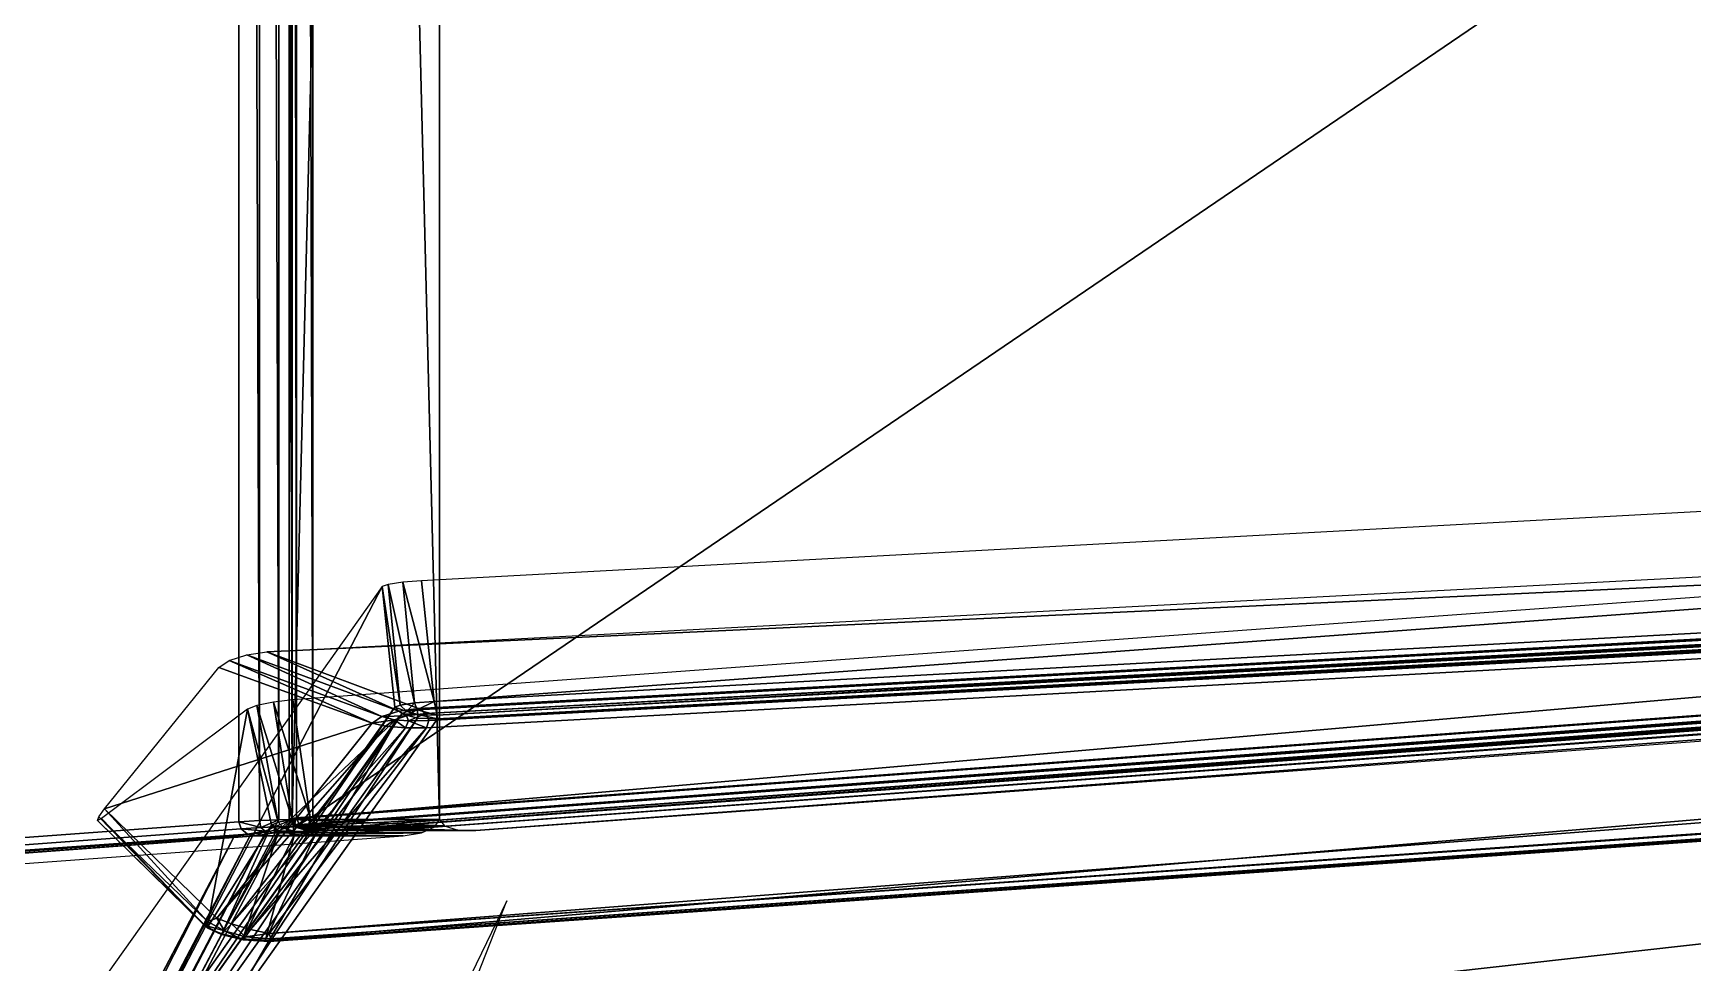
# Model space of a CAD drawing. Extents: x -683 to 86, y -225 to -3.
# Drawn here: x -293.07 to -268.92, y -202.1 to -188.57 of the extents above; entities that cross this region are included whole.
import ezdxf

# ---------------------------------------------------------------- set-up
doc = ezdxf.new("R2010")
doc.units = 0
doc.header["$MEASUREMENT"] = 0
doc.layers.get('0').update_dxf_attribs({"linetype": 'CONTINUOUS'})

msp = doc.modelspace()

# ---------------------------------------------------------------- linework, layer by layer
for points in [[(-56.735, -19.311, -12.591), (-325.08, -17.108, -7.264), (-325.08, -211.232, -7.264)], [(-56.735, -19.311, -12.591), (-325.08, -211.232, -7.264), (-56.735, -209.029, -12.591)], [(-289.782, -200.033, 128.72), (-289.781, -114.373, 128.717), (-290.08, -114.373, 128.705)], [(-289.782, -200.033, 128.72), (-290.08, -114.373, 128.705), (-290.08, -200.051, 128.705)], [(-289.497, -200.02, 128.684), (-289.781, -114.373, 128.717), (-289.782, -200.033, 128.72)], [(-289.497, -200.02, 128.684), (-289.495, -114.373, 128.684), (-289.781, -114.373, 128.717)], [(-289.304, -200.016, 128.608), (-289.495, -114.373, 128.684), (-289.497, -200.02, 128.684)], [(-289.304, -200.016, 128.608), (-289.304, -114.373, 128.608), (-289.495, -114.373, 128.684)], [(-289.239, -199.993, 128.798), (-289.341, -114.373, 128.705), (-289.349, -200.009, 128.705)], [(-289.349, -200.009, 128.705), (-289.341, -114.373, 128.705), (-289.304, -114.373, 128.608)], [(-289.349, -200.009, 128.705), (-289.304, -114.373, 128.608), (-289.304, -200.016, 128.608)], [(-289.239, -199.993, 128.798), (-289.241, -114.373, 128.797), (-289.341, -114.373, 128.705)], [(-289.304, -114.373, 128.608), (-289.304, -200.016, 128.608), (-287.159, -200.016, 127.04)], [(-289.304, -114.373, 128.608), (-287.159, -200.016, 127.04), (-287.159, -114.373, 127.04)], [(-289.304, -200.016, 128.608), (-289.304, -114.373, 128.608), (-287.159, -114.373, 127.04)], [(-289.304, -200.016, 128.608), (-287.159, -114.373, 127.04), (-287.159, -200.016, 127.04)], [(-289.004, -199.973, 128.859), (-289.004, -114.373, 128.859), (-289.241, -114.373, 128.797)], [(-289.004, -199.973, 128.859), (-289.241, -114.373, 128.797), (-289.239, -199.993, 128.798)], [(-289.042, -199.99, 128.793), (-163.515, -189.085, 146.245), (-289.294, -198.275, 128.207)], [(-289.042, -199.99, 128.793), (-163.262, -190.8, 146.83), (-163.515, -189.085, 146.245)], [(-163.262, -190.8, 146.83), (-289.042, -199.99, 128.793), (-289.06, -200.097, 128.79)], [(-163.262, -190.8, 146.83), (-289.06, -200.097, 128.79), (-163.196, -190.902, 146.842)], [(-163.244, -190.784, 146.894), (-289.004, -199.973, 128.859), (-288.975, -200.075, 128.835)], [(-163.244, -190.784, 146.894), (-288.975, -200.075, 128.835), (-163.209, -190.886, 146.871)], [(-165.48, -191.802, 140.673), (-289.674, -197.577, 124.895), (-164.543, -191.017, 142.146)], [(-163.196, -190.902, 146.842), (-289.06, -200.097, 128.79), (-289.036, -200.192, 128.744)], [(-163.196, -190.902, 146.842), (-289.036, -200.192, 128.744), (-163.039, -190.989, 146.814)], [(-163.039, -190.989, 146.814), (-289.036, -200.192, 128.744), (-288.975, -200.254, 128.664)], [(-163.209, -190.886, 146.871), (-288.975, -200.075, 128.835), (-288.892, -200.152, 128.771)], [(-163.039, -190.989, 146.814), (-288.975, -200.254, 128.664), (-162.835, -191.038, 146.753)], [(-163.209, -190.886, 146.871), (-288.892, -200.152, 128.771), (-163.118, -190.962, 146.808)], [(-163.118, -190.962, 146.808), (-288.892, -200.152, 128.771), (-288.776, -200.18, 128.683)], [(-163.118, -190.962, 146.808), (-288.776, -200.18, 128.683), (-162.996, -190.99, 146.721)], [(-162.996, -190.99, 146.721), (-288.776, -200.18, 128.683), (-286.63, -200.18, 127.116)], [(-162.996, -190.99, 146.721), (-286.63, -200.18, 127.116), (-160.851, -190.99, 145.154)], [(-287.239, -198.299, 123.344), (-195.351, -191.556, 135.81), (-287.423, -196.541, 122.883)], [(-287.239, -198.299, 123.344), (-195.167, -193.314, 136.271), (-195.351, -191.556, 135.81)], [(-165.48, -191.802, 140.673), (-287.464, -198.403, 123.545), (-289.674, -197.577, 124.895)], [(-165.41, -191.872, 140.609), (-287.464, -198.403, 123.545), (-165.48, -191.802, 140.673)], [(-165.41, -191.872, 140.609), (-287.357, -198.474, 123.479), (-287.464, -198.403, 123.545)], [(-165.392, -191.965, 140.587), (-287.357, -198.474, 123.479), (-165.41, -191.872, 140.609)], [(-165.392, -191.965, 140.587), (-287.316, -198.578, 123.448), (-287.357, -198.474, 123.479)], [(-165.431, -192.062, 140.612), (-287.316, -198.578, 123.448), (-165.392, -191.965, 140.587)], [(-165.431, -192.062, 140.612), (-164.952, -192.96, 141.356), (-289.641, -201.677, 124.469)], [(-165.431, -192.062, 140.612), (-289.641, -201.677, 124.469), (-287.35, -198.684, 123.46)], [(-165.431, -192.062, 140.612), (-287.35, -198.684, 123.46), (-287.316, -198.578, 123.448)], [(-164.184, -192.99, 141.775), (-289.699, -201.786, 124.743), (-289.638, -201.793, 124.642)], [(-164.674, -193.008, 141.48), (-289.641, -201.677, 124.469), (-164.952, -192.96, 141.356)], [(-164.674, -193.008, 141.48), (-289.617, -201.753, 124.543), (-289.641, -201.677, 124.469)], [(-164.394, -193.019, 141.633), (-289.617, -201.753, 124.543), (-164.674, -193.008, 141.48)], [(-164.394, -193.019, 141.633), (-289.638, -201.793, 124.642), (-289.617, -201.753, 124.543)], [(-195.167, -193.314, 136.271), (-287.239, -198.299, 123.344), (-287.212, -198.405, 123.34)], [(-195.167, -193.314, 136.271), (-287.212, -198.405, 123.34), (-195.165, -193.421, 136.265)], [(-195.165, -193.421, 136.265), (-287.212, -198.405, 123.34), (-287.194, -198.498, 123.286)], [(-195.165, -193.421, 136.265), (-287.194, -198.498, 123.286), (-195.162, -193.515, 136.209)], [(-195.162, -193.515, 136.209), (-287.194, -198.498, 123.286), (-287.189, -198.553, 123.197)], [(-195.162, -193.515, 136.209), (-287.189, -198.553, 123.197), (-195.157, -193.57, 136.118)], [(-291.904, -204.155, 103.821), (-287.996, -196.625, 122.625), (-292.088, -202.397, 103.361)], [(-291.904, -204.155, 103.821), (-287.812, -198.383, 123.086), (-287.996, -196.625, 122.625)], [(-287.734, -198.351, 123.19), (-287.905, -196.594, 122.727), (-287.996, -196.625, 122.625)], [(-287.734, -198.351, 123.19), (-287.996, -196.625, 122.625), (-287.812, -198.383, 123.086)], [(-287.524, -198.32, 123.284), (-287.695, -196.563, 122.821), (-287.905, -196.594, 122.727)], [(-287.524, -198.32, 123.284), (-287.905, -196.594, 122.727), (-287.734, -198.351, 123.19)], [(-287.239, -198.299, 123.344), (-287.423, -196.541, 122.883), (-287.695, -196.563, 122.821)], [(-287.239, -198.299, 123.344), (-287.695, -196.563, 122.821), (-287.524, -198.32, 123.284)], [(-287.752, -198.441, 123.515), (-289.964, -197.618, 124.861), (-289.674, -197.577, 124.895)], [(-287.752, -198.441, 123.515), (-289.674, -197.577, 124.895), (-287.464, -198.403, 123.545)], [(-288.141, -198.617, 123.532), (-292.034, -199.86, 125.108), (-290.371, -197.804, 124.846)], [(-288.141, -198.617, 123.532), (-290.371, -197.804, 124.846), (-290.219, -197.701, 124.843)], [(-288.001, -198.52, 123.511), (-290.219, -197.701, 124.843), (-289.964, -197.618, 124.861)], [(-288.141, -198.617, 123.532), (-290.219, -197.701, 124.843), (-288.001, -198.52, 123.511)], [(-288.001, -198.52, 123.511), (-289.964, -197.618, 124.861), (-287.752, -198.441, 123.515)], [(-289.305, -200.019, 128.729), (-289.576, -198.308, 128.147), (-289.818, -198.359, 128.06)], [(-289.042, -199.99, 128.793), (-289.294, -198.275, 128.207), (-289.576, -198.308, 128.147)], [(-289.042, -199.99, 128.793), (-289.576, -198.308, 128.147), (-289.305, -200.019, 128.729)], [(-287.524, -198.32, 123.284), (-287.734, -198.351, 123.19), (-287.634, -198.443, 123.215)], [(-287.524, -198.32, 123.284), (-287.634, -198.443, 123.215), (-287.486, -198.421, 123.282)], [(-287.239, -198.299, 123.344), (-287.524, -198.32, 123.284), (-287.486, -198.421, 123.282)], [(-287.239, -198.299, 123.344), (-287.486, -198.421, 123.282), (-287.212, -198.405, 123.34)], [(-290.542, -201.593, 124.773), (-289.955, -198.413, 127.968), (-292.08, -200.003, 125.356)], [(-287.812, -198.383, 123.086), (-291.904, -204.155, 103.821), (-291.815, -204.252, 103.842)], [(-287.812, -198.383, 123.086), (-291.815, -204.252, 103.842), (-287.709, -198.478, 123.116)], [(-287.709, -198.478, 123.116), (-291.815, -204.252, 103.842), (-291.594, -204.325, 103.85)], [(-287.709, -198.478, 123.116), (-291.594, -204.325, 103.85), (-287.48, -198.54, 123.157)], [(-287.48, -198.54, 123.157), (-291.594, -204.325, 103.85), (-291.301, -204.352, 103.84)], [(-287.48, -198.54, 123.157), (-291.301, -204.352, 103.84), (-287.189, -198.553, 123.197)], [(-290.542, -201.593, 124.773), (-289.603, -200.098, 128.538), (-289.955, -198.413, 127.968)], [(-289.51, -200.058, 128.637), (-289.818, -198.359, 128.06), (-289.955, -198.413, 127.968)], [(-289.51, -200.058, 128.637), (-289.955, -198.413, 127.968), (-289.603, -200.098, 128.538)], [(-289.305, -200.019, 128.729), (-289.818, -198.359, 128.06), (-289.51, -200.058, 128.637)], [(-288.141, -198.617, 123.532), (-288.001, -198.52, 123.511), (-287.813, -198.565, 123.451)], [(-288.141, -198.617, 123.532), (-287.813, -198.565, 123.451), (-287.944, -198.66, 123.468)], [(-288.001, -198.52, 123.511), (-287.752, -198.441, 123.515), (-287.638, -198.51, 123.454)], [(-288.001, -198.52, 123.511), (-287.638, -198.51, 123.454), (-287.813, -198.565, 123.451)], [(-287.653, -198.685, 123.442), (-287.944, -198.66, 123.468), (-287.813, -198.565, 123.451)], [(-287.638, -198.51, 123.454), (-287.609, -198.582, 123.432), (-287.813, -198.565, 123.451)], [(-287.653, -198.685, 123.442), (-287.813, -198.565, 123.451), (-287.609, -198.582, 123.432)], [(-287.812, -198.383, 123.086), (-287.634, -198.443, 123.215), (-287.734, -198.351, 123.19)], [(-287.812, -198.383, 123.086), (-287.709, -198.478, 123.116), (-287.634, -198.443, 123.215)], [(-287.464, -198.403, 123.545), (-287.638, -198.51, 123.454), (-287.752, -198.441, 123.515)], [(-287.709, -198.478, 123.116), (-287.473, -198.487, 123.244), (-287.634, -198.443, 123.215)], [(-287.709, -198.478, 123.116), (-287.48, -198.54, 123.157), (-287.473, -198.487, 123.244)], [(-287.464, -198.403, 123.545), (-287.357, -198.474, 123.479), (-287.638, -198.51, 123.454)], [(-287.357, -198.474, 123.479), (-287.609, -198.582, 123.432), (-287.638, -198.51, 123.454)], [(-287.486, -198.421, 123.282), (-287.634, -198.443, 123.215), (-287.473, -198.487, 123.244)], [(-287.357, -198.474, 123.479), (-287.316, -198.578, 123.448), (-287.609, -198.582, 123.432)], [(-287.194, -198.498, 123.286), (-287.212, -198.405, 123.34), (-287.486, -198.421, 123.282)], [(-287.194, -198.498, 123.286), (-287.486, -198.421, 123.282), (-287.473, -198.487, 123.244)], [(-287.189, -198.553, 123.197), (-287.473, -198.487, 123.244), (-287.48, -198.54, 123.157)], [(-287.189, -198.553, 123.197), (-287.194, -198.498, 123.286), (-287.473, -198.487, 123.244)], [(-288.141, -198.617, 123.532), (-290.403, -201.453, 124.466), (-292.034, -199.86, 125.108)], [(-287.944, -198.66, 123.468), (-290.403, -201.453, 124.466), (-288.141, -198.617, 123.532)], [(-287.944, -198.66, 123.468), (-290.189, -201.536, 124.429), (-290.403, -201.453, 124.466)], [(-287.653, -198.685, 123.442), (-290.189, -201.536, 124.429), (-287.944, -198.66, 123.468)], [(-287.653, -198.685, 123.442), (-289.912, -201.618, 124.43), (-290.189, -201.536, 124.429)], [(-287.35, -198.684, 123.46), (-289.641, -201.677, 124.469), (-289.912, -201.618, 124.43)], [(-287.35, -198.684, 123.46), (-289.912, -201.618, 124.43), (-287.653, -198.685, 123.442)], [(-287.35, -198.684, 123.46), (-287.653, -198.685, 123.442), (-287.609, -198.582, 123.432)], [(-287.35, -198.684, 123.46), (-287.609, -198.582, 123.432), (-287.316, -198.578, 123.448)], [(-290.586, -201.556, 124.668), (-292.137, -200.031, 125.245), (-292.12, -199.979, 125.154)], [(-290.542, -201.593, 124.773), (-292.08, -200.003, 125.356), (-292.137, -200.031, 125.245)], [(-290.535, -201.505, 124.556), (-292.12, -199.979, 125.154), (-292.034, -199.86, 125.108)], [(-290.586, -201.556, 124.668), (-292.12, -199.979, 125.154), (-290.535, -201.505, 124.556)], [(-290.535, -201.505, 124.556), (-292.034, -199.86, 125.108), (-290.403, -201.453, 124.466)], [(-289.304, -200.016, 128.608), (-289.497, -200.02, 128.684), (-289.558, -200.123, 128.671)], [(-289.304, -200.016, 128.608), (-289.558, -200.123, 128.671), (-289.373, -200.123, 128.598)], [(-289.373, -200.123, 128.598), (-287.229, -200.122, 127.03), (-287.159, -200.016, 127.04)], [(-289.373, -200.123, 128.598), (-287.159, -200.016, 127.04), (-289.304, -200.016, 128.608)], [(-289.239, -199.993, 128.798), (-289.349, -200.009, 128.705), (-289.277, -200.102, 128.711)], [(-289.304, -200.016, 128.608), (-289.277, -200.102, 128.711), (-289.349, -200.009, 128.705)], [(-289.042, -199.99, 128.793), (-289.305, -200.019, 128.729), (-289.292, -200.118, 128.739)], [(-289.304, -200.016, 128.608), (-289.235, -200.113, 128.618), (-289.277, -200.102, 128.711)], [(-289.304, -200.016, 128.608), (-287.159, -200.016, 127.04), (-287.088, -200.112, 127.05)], [(-289.304, -200.016, 128.608), (-287.088, -200.112, 127.05), (-289.235, -200.113, 128.618)], [(-289.042, -199.99, 128.793), (-289.292, -200.118, 128.739), (-289.06, -200.097, 128.79)], [(-289.239, -199.993, 128.798), (-289.277, -200.102, 128.711), (-289.2, -200.091, 128.776)], [(-289.004, -199.973, 128.859), (-289.239, -199.993, 128.798), (-289.2, -200.091, 128.776)], [(-289.004, -199.973, 128.859), (-289.2, -200.091, 128.776), (-288.975, -200.075, 128.835)], [(-290.08, -200.051, 128.705), (-499.793, -215.374, 98.63), (-499.765, -215.477, 98.607)], [(-290.08, -200.051, 128.705), (-499.765, -215.477, 98.607), (-290.045, -200.154, 128.682)], [(-290.045, -200.154, 128.682), (-499.765, -215.477, 98.607), (-499.681, -215.553, 98.542)], [(-290.045, -200.154, 128.682), (-499.681, -215.553, 98.542), (-289.954, -200.229, 128.619)], [(-289.954, -200.229, 128.619), (-499.681, -215.553, 98.542), (-499.565, -215.581, 98.455)], [(-289.954, -200.229, 128.619), (-499.565, -215.581, 98.455), (-289.832, -200.257, 128.532)], [(-289.832, -200.257, 128.532), (-499.565, -215.581, 98.455), (-497.42, -215.581, 96.887)], [(-289.832, -200.257, 128.532), (-497.42, -215.581, 96.887), (-287.687, -200.257, 126.964)], [(-297.719, -215.472, 89.618), (-289.91, -200.239, 128.705), (-297.93, -215.525, 89.61)], [(-297.93, -215.525, 89.61), (-289.91, -200.239, 128.705), (-290.15, -200.263, 128.695)], [(-297.564, -215.4, 89.619), (-289.692, -200.205, 128.669), (-297.719, -215.472, 89.618)], [(-297.719, -215.472, 89.618), (-289.692, -200.205, 128.669), (-289.91, -200.239, 128.705)], [(-297.488, -215.319, 89.615), (-289.528, -200.165, 128.591), (-297.564, -215.4, 89.619)], [(-297.564, -215.4, 89.619), (-289.528, -200.165, 128.591), (-289.692, -200.205, 128.669)], [(-297.488, -215.319, 89.615), (-289.444, -200.126, 128.483), (-289.528, -200.165, 128.591)], [(-290.542, -201.593, 124.773), (-292.137, -200.031, 125.245), (-290.586, -201.556, 124.668)], [(-290.328, -201.684, 124.775), (-289.603, -200.098, 128.538), (-290.542, -201.593, 124.773)], [(-290.328, -201.684, 124.775), (-289.498, -200.181, 128.592), (-289.603, -200.098, 128.538)], [(-290.021, -201.755, 124.764), (-289.498, -200.181, 128.592), (-290.328, -201.684, 124.775)], [(-290.08, -200.051, 128.705), (-289.759, -200.132, 128.696), (-289.782, -200.033, 128.72)], [(-290.08, -200.051, 128.705), (-290.045, -200.154, 128.682), (-289.759, -200.132, 128.696)], [(-290.045, -200.154, 128.682), (-289.695, -200.185, 128.651), (-289.759, -200.132, 128.696)], [(-290.045, -200.154, 128.682), (-289.954, -200.229, 128.619), (-289.695, -200.185, 128.651)], [(-290.021, -201.755, 124.764), (-289.271, -200.238, 128.637), (-289.498, -200.181, 128.592)], [(-289.699, -201.786, 124.743), (-289.271, -200.238, 128.637), (-290.021, -201.755, 124.764)], [(-289.832, -200.257, 128.532), (-289.695, -200.185, 128.651), (-289.954, -200.229, 128.619)], [(-289.832, -200.257, 128.532), (-289.567, -200.211, 128.57), (-289.695, -200.185, 128.651)], [(-289.832, -200.257, 128.532), (-287.687, -200.257, 126.964), (-287.423, -200.211, 127.002)], [(-289.832, -200.257, 128.532), (-287.423, -200.211, 127.002), (-289.567, -200.211, 128.57)], [(-289.497, -200.02, 128.684), (-289.782, -200.033, 128.72), (-289.759, -200.132, 128.696)], [(-289.497, -200.02, 128.684), (-289.759, -200.132, 128.696), (-289.558, -200.123, 128.671)], [(-289.695, -200.185, 128.651), (-289.558, -200.123, 128.671), (-289.759, -200.132, 128.696)], [(-289.699, -201.786, 124.743), (-288.975, -200.254, 128.664), (-289.271, -200.238, 128.637)], [(-289.567, -200.211, 128.57), (-289.558, -200.123, 128.671), (-289.695, -200.185, 128.651)], [(-289.603, -200.098, 128.538), (-289.431, -200.144, 128.676), (-289.51, -200.058, 128.637)], [(-289.603, -200.098, 128.538), (-289.498, -200.181, 128.592), (-289.431, -200.144, 128.676)], [(-289.567, -200.211, 128.57), (-287.423, -200.211, 127.002), (-287.229, -200.122, 127.03)], [(-289.567, -200.211, 128.57), (-287.229, -200.122, 127.03), (-289.373, -200.123, 128.598)], [(-289.567, -200.211, 128.57), (-289.373, -200.123, 128.598), (-289.558, -200.123, 128.671)], [(-289.305, -200.019, 128.729), (-289.51, -200.058, 128.637), (-289.431, -200.144, 128.676)], [(-289.498, -200.181, 128.592), (-289.282, -200.186, 128.709), (-289.431, -200.144, 128.676)], [(-289.498, -200.181, 128.592), (-289.271, -200.238, 128.637), (-289.282, -200.186, 128.709)], [(-289.305, -200.019, 128.729), (-289.431, -200.144, 128.676), (-289.292, -200.118, 128.739)], [(-289.292, -200.118, 128.739), (-289.431, -200.144, 128.676), (-289.282, -200.186, 128.709)], [(-289.036, -200.192, 128.744), (-289.06, -200.097, 128.79), (-289.292, -200.118, 128.739)], [(-289.036, -200.192, 128.744), (-289.292, -200.118, 128.739), (-289.282, -200.186, 128.709)], [(-288.975, -200.254, 128.664), (-289.036, -200.192, 128.744), (-289.282, -200.186, 128.709)], [(-288.975, -200.254, 128.664), (-289.282, -200.186, 128.709), (-289.271, -200.238, 128.637)], [(-289.141, -200.144, 128.731), (-289.2, -200.091, 128.776), (-289.277, -200.102, 128.711)], [(-289.235, -200.113, 128.618), (-289.141, -200.144, 128.731), (-289.277, -200.102, 128.711)], [(-289.235, -200.113, 128.618), (-287.088, -200.112, 127.05), (-286.894, -200.172, 127.078)], [(-289.235, -200.113, 128.618), (-289.041, -200.173, 128.645), (-289.141, -200.144, 128.731)], [(-289.235, -200.113, 128.618), (-286.894, -200.172, 127.078), (-289.041, -200.173, 128.645)], [(-288.892, -200.152, 128.771), (-288.975, -200.075, 128.835), (-289.2, -200.091, 128.776)], [(-288.892, -200.152, 128.771), (-289.2, -200.091, 128.776), (-289.141, -200.144, 128.731)], [(-288.776, -200.18, 128.683), (-288.892, -200.152, 128.771), (-289.141, -200.144, 128.731)], [(-288.776, -200.18, 128.683), (-289.141, -200.144, 128.731), (-289.041, -200.173, 128.645)], [(-289.041, -200.173, 128.645), (-286.894, -200.172, 127.078), (-286.63, -200.18, 127.116)], [(-289.041, -200.173, 128.645), (-286.63, -200.18, 127.116), (-288.776, -200.18, 128.683)], [(-297.93, -215.525, 89.61), (-290.15, -200.263, 128.695), (-298.164, -215.55, 89.599)], [(-288.911, -208.145, 5.943), (-286.181, -201.204, 6.645), (-289.658, -208.392, 23.328)], [(-290.403, -201.453, 124.466), (-290.287, -201.641, 124.515), (-290.535, -201.505, 124.556)], [(-290.403, -201.453, 124.466), (-290.189, -201.536, 124.429), (-290.287, -201.641, 124.515)], [(-290.586, -201.556, 124.668), (-290.535, -201.505, 124.556), (-290.287, -201.641, 124.515)], [(-290.542, -201.593, 124.773), (-290.586, -201.556, 124.668), (-290.334, -201.69, 124.631)], [(-290.586, -201.556, 124.668), (-290.287, -201.641, 124.515), (-290.334, -201.69, 124.631)], [(-290.542, -201.593, 124.773), (-290.334, -201.69, 124.631), (-290.328, -201.684, 124.775)], [(-290.018, -201.769, 124.622), (-290.334, -201.69, 124.631), (-290.287, -201.641, 124.515)], [(-290.021, -201.755, 124.764), (-290.328, -201.684, 124.775), (-290.334, -201.69, 124.631)], [(-290.021, -201.755, 124.764), (-290.334, -201.69, 124.631), (-290.018, -201.769, 124.622)], [(-290.189, -201.536, 124.429), (-289.982, -201.724, 124.511), (-290.287, -201.641, 124.515)], [(-290.018, -201.769, 124.622), (-290.287, -201.641, 124.515), (-289.982, -201.724, 124.511)], [(-290.189, -201.536, 124.429), (-289.912, -201.618, 124.43), (-289.982, -201.724, 124.511)], [(-289.641, -201.677, 124.469), (-289.982, -201.724, 124.511), (-289.912, -201.618, 124.43)], [(-289.641, -201.677, 124.469), (-289.617, -201.753, 124.543), (-289.982, -201.724, 124.511)], [(-289.699, -201.786, 124.743), (-290.021, -201.755, 124.764), (-290.018, -201.769, 124.622)], [(-289.617, -201.753, 124.543), (-290.018, -201.769, 124.622), (-289.982, -201.724, 124.511)], [(-289.617, -201.753, 124.543), (-289.638, -201.793, 124.642), (-290.018, -201.769, 124.622)], [(-289.699, -201.786, 124.743), (-290.018, -201.769, 124.622), (-289.638, -201.793, 124.642)]]:
    msp.add_3dface(points)
at = {"color": 252}
for points in [[(-499.793, -215.374, 98.63), (-290.08, -200.051, 128.705), (-290.08, -114.373, 128.705)], [(-499.793, -215.374, 98.63), (-290.08, -114.373, 128.705), (-499.793, -114.373, 98.63)], [(-162.835, -191.038, 146.753), (-288.975, -200.254, 128.664), (-289.699, -201.786, 124.743)], [(-162.835, -191.038, 146.753), (-289.699, -201.786, 124.743), (-164.184, -192.99, 141.775)], [(-297.488, -215.319, 89.615), (-294.763, -208.412, 90.314), (-287.753, -198.523, 123.32)], [(-297.488, -215.319, 89.615), (-287.753, -198.523, 123.32), (-289.444, -200.126, 128.483)], [(-290.15, -200.263, 128.695), (-499.374, -215.55, 98.691), (-298.164, -215.55, 89.599)]]:
    msp.add_3dface(points, dxfattribs=at)
at = {"color": 250, "true_color": 0x393939}
for points in [[(-289.004, -199.973, 128.859), (-163.244, -190.784, 146.894), (-163.244, -114.373, 146.894)], [(-289.004, -199.973, 128.859), (-163.244, -114.373, 146.894), (-289.004, -114.373, 128.859)]]:
    msp.add_3dface(points, dxfattribs=at)
at = {"color": 8, "true_color": 0x6e7988}
msp.add_3dface([(-164.184, -192.99, 141.775), (-289.638, -201.793, 124.642), (-164.394, -193.019, 141.633)], dxfattribs=at)
at = {"color": 250}
for points in [[(-195.157, -193.57, 136.118), (-287.189, -198.553, 123.197), (-291.301, -204.352, 103.84)], [(-195.157, -193.57, 136.118), (-291.301, -204.352, 103.84), (-189.184, -204.777, 98.129)]]:
    msp.add_3dface(points, dxfattribs=at)

doc.saveas('drawing.dxf')
